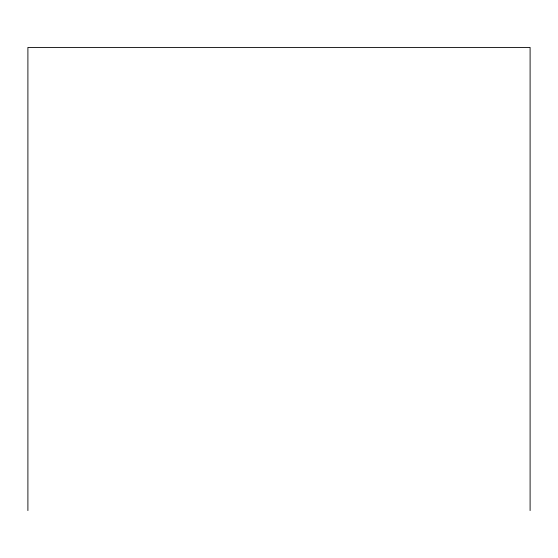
<?xml version="1.0" encoding="UTF-8"?>
<svg xmlns="http://www.w3.org/2000/svg" width="558" height="558" viewBox="0 0 558 558"><rect width="100%" height="100%" fill="white"/><g stroke="black" fill="none" stroke-linecap="round" stroke-linejoin="round"><path stroke-width="0.84" d="M530.1 510.577L530.1 47.423L27.9 47.423L27.9 510.577"/></g></svg>
